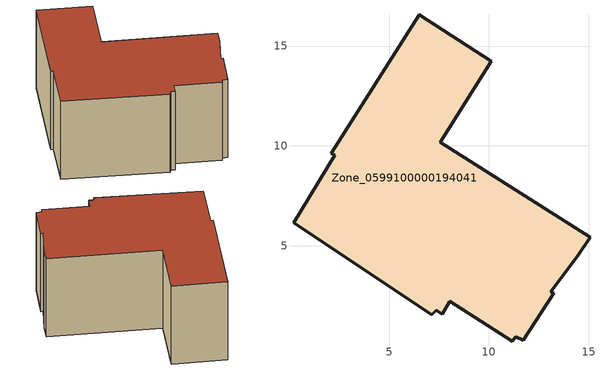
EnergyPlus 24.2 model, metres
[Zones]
Zone_0599100000194041
 floor ground (C_G): 2.29,9.52 2.11,9.63 6.5,16.56 10.11,14.24 7.56,10.18 15.06,5.43 14.45,4.5 13.09,2.71 13.24,2.62 11.71,0.27 11.34,0.44 11.18,0.23 8.05,2.22 7.66,1.56 7.36,1.77 7.14,1.56 0.22,6.16 z1.32
 wall outside (C_F): 14.45,4.5 15.06,5.43 7.56,10.18 10.11,14.24 6.5,16.56 2.11,9.63 2.29,9.52 0.22,6.16 7.14,1.56 7.36,1.77 7.66,1.56 8.05,2.22 11.18,0.23 11.34,0.44 11.71,0.27 13.24,2.62 13.09,2.71 14.45,4.5 z1.32:8.51
 roof outside (C_R): 7.36,1.77 7.66,1.56 8.05,2.22 11.18,0.23 11.34,0.44 11.71,0.27 13.24,2.62 13.09,2.71 14.45,4.5 15.06,5.43 7.56,10.18 10.11,14.24 6.5,16.56 2.11,9.63 2.29,9.52 0.22,6.16 7.14,1.56 z8.51
[BUILDING]
Pand.0599100000194041: North Axis=0; Terrain=City; Loads Convergence Tolerance Value=0.04; Temperature Convergence Tolerance Value=0.4; Solar Distribution=FullExterior; Maximum Number of Warmup Days=25; Minimum Number of Warmup Days=1
[Site:Location]
Rotterdam.The.Hague.AP_ZH_NLD Design_Conditions: Latitude=51.96; Longitude=4.45; Time Zone=1; Elevation=-4.5
[SITE:GROUNDTEMPERATURE:BUILDINGSURFACE]
18, 18, 18, 18, 18, 18, 18, 18, 18, 18, 18, 18
[MATERIAL] Thermal Absorptance=0.9; Solar Absorptance=0.7; Visible Absorptance=0.7
Name | Roughness | Thickness | Conductivity | Density | Specific Heat
G.D.1965 | MediumSmooth | 0.15 | 1 | 540 | 1210
F.D.1965 | Rough | 0.3 | 0.857143 | 1920 | 840
R.D.1965 | MediumRough | 0.2 | 0.08 | 1500 | 1000
[CONSTRUCTION]
C_G: G.D.1965
C_F: F.D.1965
C_R: R.D.1965
[ZONE]
Zone_0599100000194041: Type=1; Multiplier=1; Ceiling Height=Autocalculate; Volume=Autocalculate; Floor Area=autocalculate; Part of Total Floor Area=Yes
[ZONEINFILTRATION:DESIGNFLOWRATE]
Infil_Zone_0599100000194041: Zone or ZoneList or Space or SpaceList=Zone_0599100000194041; Schedule=AlwaysOn; Design Flow Rate Calculation Method=Flow/Area; Flow Rate per Floor Area=0.0042; Constant Term Coefficient=1; Temperature Term Coefficient=0; Velocity Term Coefficient=0; Velocity Squared Term Coefficient=0
[HVACTEMPLATE:ZONE:IDEALLOADSAIRSYSTEM]
Zone_0599100000194041: Maximum Heating Supply Air Temperature=50; Minimum Cooling Supply Air Temperature=13; Maximum Heating Supply Air Humidity Ratio=0.0156; Minimum Cooling Supply Air Humidity Ratio=0.0077; Heating Limit=NoLimit; Cooling Limit=NoLimit; Dehumidification Control Type=ConstantSensibleHeatRatio; Cooling Sensible Heat Ratio=0.7; Dehumidification Setpoint=60; Humidification Control Type=None; Humidification Setpoint=30; Outdoor Air Method=None; Outdoor Air Flow Rate per Person=0.00944; Outdoor Air Flow Rate per Zone Floor Area=0; Outdoor Air Flow Rate per Zone=0; Demand Controlled Ventilation Type=None; Outdoor Air Economizer Type=NoEconomizer; Heat Recovery Type=None; Sensible Heat Recovery Effectiveness=0.7; Latent Heat Recovery Effectiveness=0.65
[ZONECONTROL:THERMOSTAT]
ThermostatControl_Zone_0599100000194041: Zone or ZoneList=Zone_0599100000194041; Control Type Schedule=DualSetpointControlType; Control 1=Thermostat_Zone_0599100000194041; Temperature Difference Between Cutout And Setpoint=0
[THERMOSTATSETPOINT:DUALSETPOINT]
Thermostat_Zone_0599100000194041: Heating Setpoint Temperature Schedule=HeatingSetpoint_Zone_0599100000194041; Cooling Setpoint Temperature Schedule=CoolingSetpoint_Zone_0599100000194041
[SCHEDULE:COMPACT]
HeatingSetpoint_Zone_0599100000194041: Through: 12/31, For: AllDays, Until: 24:00, 21
CoolingSetpoint_Zone_0599100000194041: Through: 12/31, For: AllDays, Until: 24:00, 24
DualSetpointControlType: Through: 12/31, For: AllDays, Until: 24:00, 4
AlwaysOn: Through: 12/31, For: AllDays, Until: 24:00, 1
